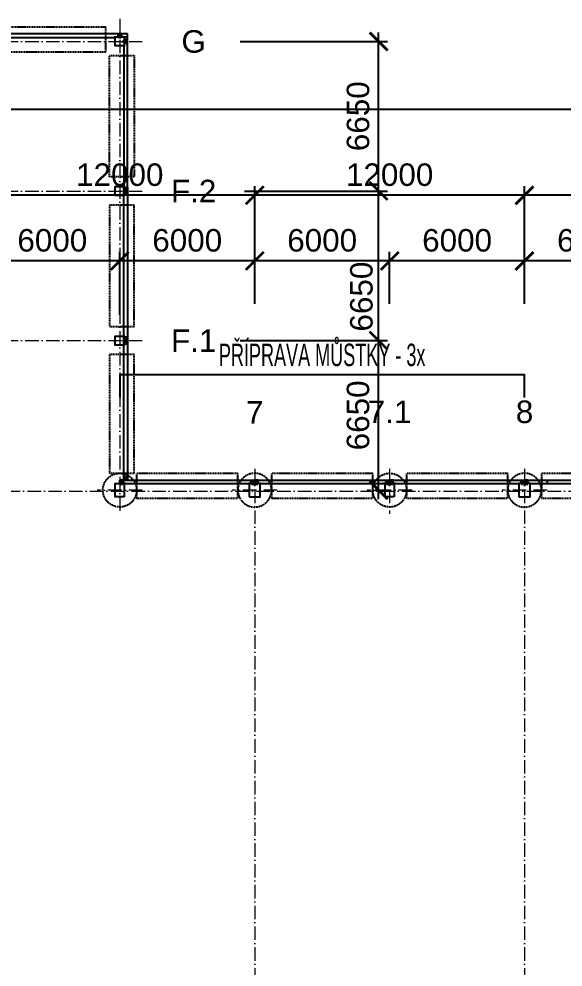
# Model space of a CAD drawing. Header units: millimetres. Extents: x 325046 to 1268204, y 1875583 to 2761998.
# Drawn here: x 767596 to 791790, y 2324097 to 2366249 of the extents above; entities that cross this region are included whole.
import ezdxf
from ezdxf.enums import TextEntityAlignment as Align

# ---------------------------------------------------------------- set-up
doc = ezdxf.new("R2010")
doc.units = ezdxf.units.MM
doc.header["$LTSCALE"] = 100
doc.header["$PDMODE"] = 65
for name, pattern in [('ACAD_ISO10W100', [18.5, 12, -3, 0.5, -3]), ('DASHDOT', [1, 0.5, -0.25, 0, -0.25]), ('DASHED', [0.75, 0.5, -0.25])]:
    doc.linetypes.add(name, pattern=pattern)
for name, color, linetype in [('005', 9, 'Continuous'), ('025', 1, 'Continuous'), ('035', 7, 'Continuous'), ('070', 6, 'Continuous'), ('KOTY', 2, 'Continuous'), ('Kóty osové', 5, 'Continuous')]:
    doc.layers.add(name, color=color, linetype=linetype)
doc.layers.add('Objekty - osy', color=5, linetype='ACAD_ISO10W100', lineweight=20)
doc.layers.add('Popis OS', color=7, linetype='Continuous', true_color=0xbd0a5d)
doc.layers.add('Příprava na dock', color=7, linetype='Continuous', true_color=0x616161)
doc.styles.add('ARIL-TENKÝ', font='arial.ttf')
doc.dimstyles.new('400', dxfattribs={"dimscale": 400, "dimtxt": 2.5, "dimasz": 2, "dimexe": 1, "dimexo": 12, "dimgap": 1, "dimtad": 1, "dimdec": 0, "dimzin": 0, "dimdsep": 46, "dimtxsty": 'ARIL-TENKÝ', "dimblk": 'ARCHTICK', "dimcen": 4, "dimdle": 1, "dimclrd": 256, "dimclre": 256, "dimclrt": 7, "dimadec": 0, "dimazin": 0, "dimtfac": 1, "dimtdec": 0, "dimtix": 1, "dimtofl": 0, "dimtmove": 0, "dimatfit": 0, "dimldrblk": 'OBLIQUE', "dimfxl": 1, "dimtolj": 1, "dimtzin": 0, "dimlwd": -1, "dimlwe": -1, "dimarcsym": 0})
pattern_1 = [(45, (5586535.7, -4538179.3), (22.09708691, -22.09708691), [])]
pattern_2 = [(315, (5140985.628, -6588046.055), (22.09708691, 22.09708691), [])]

# ---------------------------------------------------------------- blocks, each defined once
blk = doc.blocks.new('H1 PU')
at = {"layer": 'Příprava na dock', "linetype": 'DASHED', "ltscale": 1.5}
blk.add_circle((1537736, -4876565), 750, dxfattribs=at)
blk = doc.blocks.new('_ARCHTICK')
at = {"color": 0, "linetype": 'ByBlock', "const_width": 0.15}
blk.add_lwpolyline([(-0.5, -0.5), (0.5, 0.5)], dxfattribs=at)
blk = doc.blocks.new('*D1369')
at = {"layer": 'Defpoints', "color": 0, "transparency": 16777216}
for p in [(790079, 2355490), (790079, 2348788), (796079, 2348788)]:
    blk.add_point(p, dxfattribs=at)
at = {"layer": 'Kóty osové', "transparency": 16777216}
for p, q in [((796479, 2355490), (789679, 2355490)), ((790079, 2353588), (790079, 2355890)), ((796079, 2353588), (796079, 2355890))]:
    blk.add_line(p, q, dxfattribs=at)
at = {"layer": 'Kóty osové', "transparency": 16777216, "xscale": 800, "yscale": 800, "zscale": 800, "rotation": 180}
blk.add_blockref('_ARCHTICK', (790079, 2355490), dxfattribs=at)
at = {"layer": 'Kóty osové', "transparency": 16777216, "xscale": 800, "yscale": 800, "zscale": 800}
blk.add_blockref('_ARCHTICK', (796079, 2355490), dxfattribs=at)
at = {"layer": 'Kóty osové', "color": 7, "transparency": 16777216, "insert": (793079, 2356401), "char_height": 1000, "attachment_point": 5, "style": 'ARIL-TENKÝ'}
blk.add_mtext('\\A1;6000', dxfattribs=at)
blk = doc.blocks.new('_Oblique')
at = {"color": 0, "lineweight": -2}
blk.add_line((-0.5, -0.5), (0.5, 0.5), dxfattribs=at)
blk = doc.blocks.new('*D1370')
at = {"layer": 'Defpoints', "color": 0, "transparency": 16777216}
for p in [(784079, 2355490), (784079, 2348788), (790079, 2348788)]:
    blk.add_point(p, dxfattribs=at)
at = {"layer": 'Kóty osové', "transparency": 16777216}
for p, q in [((790479, 2355490), (783679, 2355490)), ((784079, 2353588), (784079, 2355890)), ((790079, 2353588), (790079, 2355890))]:
    blk.add_line(p, q, dxfattribs=at)
at = {"layer": 'Kóty osové', "transparency": 16777216, "xscale": 800, "yscale": 800, "zscale": 800, "rotation": 180}
blk.add_blockref('_ARCHTICK', (784079, 2355490), dxfattribs=at)
at = {"layer": 'Kóty osové', "transparency": 16777216, "xscale": 800, "yscale": 800, "zscale": 800}
blk.add_blockref('_ARCHTICK', (790079, 2355490), dxfattribs=at)
at = {"layer": 'Kóty osové', "color": 7, "transparency": 16777216, "insert": (787079, 2356401), "char_height": 1000, "attachment_point": 5, "style": 'ARIL-TENKÝ'}
blk.add_mtext('\\A1;6000', dxfattribs=at)
blk = doc.blocks.new('*D1371')
at = {"layer": 'Defpoints', "color": 0, "transparency": 16777216}
for p in [(778079, 2355490), (778079, 2348788), (784079, 2348788)]:
    blk.add_point(p, dxfattribs=at)
at = {"layer": 'Kóty osové', "transparency": 16777216}
for p, q in [((784479, 2355490), (777679, 2355490)), ((778079, 2353588), (778079, 2355890)), ((784079, 2353588), (784079, 2355890))]:
    blk.add_line(p, q, dxfattribs=at)
at = {"layer": 'Kóty osové', "transparency": 16777216, "xscale": 800, "yscale": 800, "zscale": 800, "rotation": 180}
blk.add_blockref('_ARCHTICK', (778079, 2355490), dxfattribs=at)
at = {"layer": 'Kóty osové', "transparency": 16777216, "xscale": 800, "yscale": 800, "zscale": 800}
blk.add_blockref('_ARCHTICK', (784079, 2355490), dxfattribs=at)
at = {"layer": 'Kóty osové', "color": 7, "transparency": 16777216, "insert": (781079, 2356401), "char_height": 1000, "attachment_point": 5, "style": 'ARIL-TENKÝ'}
blk.add_mtext('\\A1;6000', dxfattribs=at)
blk = doc.blocks.new('*D1372')
at = {"layer": 'Defpoints', "color": 0, "transparency": 16777216}
for p in [(772079, 2355490), (778079, 2348788), (772079, 2348288)]:
    blk.add_point(p, dxfattribs=at)
at = {"layer": 'Kóty osové', "transparency": 16777216}
for p, q in [((778479, 2355490), (771679, 2355490)), ((772079, 2353088), (772079, 2355890)), ((778079, 2353588), (778079, 2355890))]:
    blk.add_line(p, q, dxfattribs=at)
at = {"layer": 'Kóty osové', "transparency": 16777216, "xscale": 800, "yscale": 800, "zscale": 800, "rotation": 180}
blk.add_blockref('_ARCHTICK', (772079, 2355490), dxfattribs=at)
at = {"layer": 'Kóty osové', "transparency": 16777216, "xscale": 800, "yscale": 800, "zscale": 800}
blk.add_blockref('_ARCHTICK', (778079, 2355490), dxfattribs=at)
at = {"layer": 'Kóty osové', "color": 7, "transparency": 16777216, "insert": (775079, 2356401), "char_height": 1000, "attachment_point": 5, "style": 'ARIL-TENKÝ'}
blk.add_mtext('\\A1;6000', dxfattribs=at)
blk = doc.blocks.new('*D1373')
at = {"layer": 'Defpoints', "color": 0, "transparency": 16777216}
for p in [(766079, 2355490), (766079, 2348788), (772079, 2348288)]:
    blk.add_point(p, dxfattribs=at)
at = {"layer": 'Kóty osové', "transparency": 16777216}
for p, q in [((772479, 2355490), (765679, 2355490)), ((766079, 2353588), (766079, 2355890)), ((772079, 2353088), (772079, 2355890))]:
    blk.add_line(p, q, dxfattribs=at)
at = {"layer": 'Kóty osové', "transparency": 16777216, "xscale": 800, "yscale": 800, "zscale": 800, "rotation": 180}
blk.add_blockref('_ARCHTICK', (766079, 2355490), dxfattribs=at)
at = {"layer": 'Kóty osové', "transparency": 16777216, "xscale": 800, "yscale": 800, "zscale": 800}
blk.add_blockref('_ARCHTICK', (772079, 2355490), dxfattribs=at)
at = {"layer": 'Kóty osové', "color": 7, "transparency": 16777216, "insert": (769079, 2356401), "char_height": 1000, "attachment_point": 5, "style": 'ARIL-TENKÝ'}
blk.add_mtext('\\A1;6000', dxfattribs=at)
blk = doc.blocks.new('*D1431')
at = {"layer": 'Defpoints', "color": 0, "transparency": 16777216}
for p in [(766079, 2358409), (778079, 2353588), (766079, 2348908)]:
    blk.add_point(p, dxfattribs=at)
at = {"layer": 'Kóty osové', "transparency": 16777216}
for p, q in [((766079, 2353708), (766079, 2358809)), ((778079, 2358388), (778079, 2358809)), ((778479, 2358409), (765679, 2358409))]:
    blk.add_line(p, q, dxfattribs=at)
at = {"layer": 'Kóty osové', "transparency": 16777216, "xscale": 800, "yscale": 800, "zscale": 800, "rotation": 180}
blk.add_blockref('_ARCHTICK', (766079, 2358409), dxfattribs=at)
at = {"layer": 'Kóty osové', "transparency": 16777216, "xscale": 800, "yscale": 800, "zscale": 800}
blk.add_blockref('_ARCHTICK', (778079, 2358409), dxfattribs=at)
at = {"layer": 'Kóty osové', "color": 7, "transparency": 16777216, "insert": (772079, 2359319), "char_height": 1000, "attachment_point": 5, "style": 'ARIL-TENKÝ'}
blk.add_mtext('\\A1;12000', dxfattribs=at)
blk = doc.blocks.new('*D1432')
at = {"layer": 'Defpoints', "color": 0, "transparency": 16777216}
for p in [(778079, 2358409), (790079, 2353588), (778079, 2348908)]:
    blk.add_point(p, dxfattribs=at)
at = {"layer": 'Kóty osové', "transparency": 16777216}
for p, q in [((778079, 2353708), (778079, 2358809)), ((790079, 2358388), (790079, 2358809)), ((790479, 2358409), (777679, 2358409))]:
    blk.add_line(p, q, dxfattribs=at)
at = {"layer": 'Kóty osové', "transparency": 16777216, "xscale": 800, "yscale": 800, "zscale": 800, "rotation": 180}
blk.add_blockref('_ARCHTICK', (778079, 2358409), dxfattribs=at)
at = {"layer": 'Kóty osové', "transparency": 16777216, "xscale": 800, "yscale": 800, "zscale": 800}
blk.add_blockref('_ARCHTICK', (790079, 2358409), dxfattribs=at)
at = {"layer": 'Kóty osové', "color": 7, "transparency": 16777216, "insert": (784079, 2359319), "char_height": 1000, "attachment_point": 5, "style": 'ARIL-TENKÝ'}
blk.add_mtext('\\A1;12000', dxfattribs=at)
blk = doc.blocks.new('*D1433')
at = {"layer": 'Defpoints', "color": 0, "transparency": 16777216}
for p in [(790079, 2358409), (802079, 2353588), (790079, 2348908)]:
    blk.add_point(p, dxfattribs=at)
at = {"layer": 'Kóty osové', "transparency": 16777216}
for p, q in [((790079, 2353708), (790079, 2358809)), ((802079, 2358388), (802079, 2358809)), ((802479, 2358409), (789679, 2358409))]:
    blk.add_line(p, q, dxfattribs=at)
at = {"layer": 'Kóty osové', "transparency": 16777216, "xscale": 800, "yscale": 800, "zscale": 800, "rotation": 180}
blk.add_blockref('_ARCHTICK', (790079, 2358409), dxfattribs=at)
at = {"layer": 'Kóty osové', "transparency": 16777216, "xscale": 800, "yscale": 800, "zscale": 800}
blk.add_blockref('_ARCHTICK', (802079, 2358409), dxfattribs=at)
at = {"layer": 'Kóty osové', "color": 7, "transparency": 16777216, "insert": (796079, 2359319), "char_height": 1000, "attachment_point": 5, "style": 'ARIL-TENKÝ'}
blk.add_mtext('\\A1;12000', dxfattribs=at)
blk = doc.blocks.new('*D1471')
at = {"layer": 'Defpoints', "color": 0, "ltscale": 100, "transparency": 16777216}
for p in [(772629, 2351949), (783589, 2351949), (778629, 2345299)]:
    blk.add_point(p, dxfattribs=at)
at = {"layer": 'Kóty osové', "ltscale": 100, "transparency": 16777216}
for p, q in [((783589, 2344899), (783589, 2352349)), ((777429, 2351949), (783989, 2351949)), ((783429, 2345299), (783989, 2345299))]:
    blk.add_line(p, q, dxfattribs=at)
at = {"layer": 'Kóty osové', "ltscale": 100, "transparency": 16777216, "xscale": 800, "yscale": 800, "zscale": 800}
for p, rotation in [((783589, 2351949), 90), ((783589, 2345299), 270)]:
    blk.add_blockref('_ARCHTICK', p, dxfattribs=dict(at, rotation=rotation))
at = {"layer": 'Kóty osové', "color": 7, "ltscale": 100, "transparency": 16777216, "insert": (782678, 2348624), "char_height": 1000, "attachment_point": 5, "rotation": 90, "style": 'ARIL-TENKÝ'}
blk.add_mtext('\\A1;6650', dxfattribs=at)
blk = doc.blocks.new('*D1472')
at = {"layer": 'Defpoints', "color": 0, "ltscale": 100, "transparency": 16777216}
for p in [(772829, 2358599), (783589, 2358599), (772629, 2351949)]:
    blk.add_point(p, dxfattribs=at)
at = {"layer": 'Kóty osové', "ltscale": 100, "transparency": 16777216}
for p, q in [((783589, 2351549), (783589, 2358999)), ((777629, 2358599), (783989, 2358599)), ((777429, 2351949), (783989, 2351949))]:
    blk.add_line(p, q, dxfattribs=at)
at = {"layer": 'Kóty osové', "ltscale": 100, "transparency": 16777216, "xscale": 800, "yscale": 800, "zscale": 800}
for p, rotation in [((783589, 2358599), 90), ((783589, 2351949), 270)]:
    blk.add_blockref('_ARCHTICK', p, dxfattribs=dict(at, rotation=rotation))
at = {"layer": 'Kóty osové', "color": 7, "ltscale": 100, "transparency": 16777216, "insert": (782828, 2353905), "char_height": 1000, "attachment_point": 5, "rotation": 90, "style": 'ARIL-TENKÝ'}
blk.add_mtext('\\A1;6650', dxfattribs=at)
blk = doc.blocks.new('*D1473')
at = {"layer": 'Defpoints', "color": 0, "ltscale": 100, "transparency": 16777216}
for p in [(772629, 2365249), (783589, 2365249), (772829, 2358599)]:
    blk.add_point(p, dxfattribs=at)
at = {"layer": 'Kóty osové', "ltscale": 100, "transparency": 16777216}
for p, q in [((783589, 2358199), (783589, 2365649)), ((777429, 2365249), (783989, 2365249)), ((777629, 2358599), (783989, 2358599))]:
    blk.add_line(p, q, dxfattribs=at)
at = {"layer": 'Kóty osové', "ltscale": 100, "transparency": 16777216, "xscale": 800, "yscale": 800, "zscale": 800}
for p, rotation in [((783589, 2365249), 90), ((783589, 2358599), 270)]:
    blk.add_blockref('_ARCHTICK', p, dxfattribs=dict(at, rotation=rotation))
at = {"layer": 'Kóty osové', "color": 7, "ltscale": 100, "transparency": 16777216, "insert": (782678, 2361924), "char_height": 1000, "attachment_point": 5, "rotation": 90, "style": 'ARIL-TENKÝ'}
blk.add_mtext('\\A1;6650', dxfattribs=at)
blk = doc.blocks.new('ZN15_PU')
at = {"layer": '005'}
h = blk.add_hatch(dxfattribs=at)
h.set_pattern_fill('ANSI31', color=256, scale=250, angle=90)
h.set_pattern_definition(pattern_1)
edge = h.paths.add_edge_path()
edge.add_line((1326099, -5523250), (1326099, -5523131))
edge.add_line((1326099, -5523131), (1326219, -5523131))
edge.add_line((1326219, -5523133), (1326219, -5523251))
edge.add_line((1326219, -5523251), (1326099, -5523251))
h = blk.add_hatch(dxfattribs=at)
h.set_pattern_fill('ANSI31', color=256, scale=250, angle=90)
h.set_pattern_definition(pattern_1)
edge = h.paths.add_edge_path()
edge.add_line((1332059, -5523241), (1332059, -5523131))
edge.add_line((1332059, -5523131), (1331939, -5523131))
edge.add_line((1331939, -5523141), (1331939, -5523251))
edge.add_line((1331939, -5523251), (1332059, -5523251))
at = {"layer": '005', "linetype": 'DASHDOT'}
for points in [[(1326049, -5523191), (1326269, -5523191)], [(1326159, -5523301), (1326159, -5523081)], [(1332109, -5523191), (1331889, -5523191)], [(1331999, -5523301), (1331999, -5523081)]]:
    blk.add_lwpolyline(points, dxfattribs=at)
at = {"layer": '025', "linetype": 'DASHED'}
blk.add_lwpolyline([(1331329, -5523561), (1326829, -5523561), (1326829, -5522461), (1331329, -5522461)], close=True, dxfattribs=at)
at = {"layer": '025'}
for points in [[(1326099, -5523251), (1326099, -5523131), (1326219, -5523131), (1326219, -5523251), (1326099, -5523251)], [(1332059, -5523251), (1332059, -5523131), (1331939, -5523131), (1331939, -5523251), (1332059, -5523251)]]:
    blk.add_lwpolyline(points, dxfattribs=at)
at = {"layer": '035', "ltscale": 0.5}
blk.add_lwpolyline([(1326089, -5523261), (1332069, -5523261), (1332069, -5523121), (1331809, -5523121), (1331809, -5523101), (1326349, -5523101), (1326349, -5523121), (1326089, -5523121)], close=True, dxfattribs=at)
at = {"layer": '035'}
for points in [[(1326089, -5523261), (1326089, -5523121), (1326229, -5523121), (1326229, -5523261)], [(1332069, -5523261), (1332069, -5523121), (1331929, -5523121), (1331929, -5523261)]]:
    blk.add_lwpolyline(points, close=True, dxfattribs=at)
for points in [[(1326219, -5523131), (1326219, -5523121)], [(1326219, -5523131), (1326219, -5523121)], [(1331939, -5523131), (1331939, -5523121)], [(1331939, -5523131), (1331939, -5523121)], [(1326219, -5523251), (1326219, -5523261)], [(1326219, -5523251), (1326219, -5523261)], [(1331939, -5523251), (1331939, -5523261)], [(1331939, -5523251), (1331939, -5523261)]]:
    blk.add_lwpolyline(points, dxfattribs=at)
blk = doc.blocks.new('ZN6 PU')
at = {"layer": '005'}
h = blk.add_hatch(dxfattribs=at)
h.set_pattern_fill('ANSI31', color=256, scale=250, angle=90)
h.set_pattern_definition([(45, (5213016.78, -5289166.268), (22.09708691, -22.09708691), [])])
edge = h.paths.add_edge_path()
edge.add_line((610469, -5573134), (610469, -5573244))
edge.add_line((610469, -5573244), (610589, -5573244))
edge.add_line((610589, -5573244), (610589, -5573124))
edge.add_line((610589, -5573124), (610469, -5573124))
h = blk.add_hatch(dxfattribs=at)
h.set_pattern_fill('ANSI31', color=256, scale=250, angle=90)
h.set_pattern_definition([(45, (5218936.78, -5289166.268), (22.09708691, -22.09708691), [])])
edge = h.paths.add_edge_path()
edge.add_line((616389, -5573134), (616389, -5573244))
edge.add_line((616389, -5573244), (616509, -5573244))
edge.add_line((616509, -5573244), (616509, -5573124))
edge.add_line((616509, -5573124), (616389, -5573124))
at = {"layer": '005', "linetype": 'DASHDOT'}
for points in [[(610419, -5573184), (610639, -5573184)], [(610529, -5573074), (610529, -5573294)], [(616339, -5573184), (616559, -5573184)], [(616449, -5573074), (616449, -5573294)]]:
    blk.add_lwpolyline(points, dxfattribs=at)
at = {"layer": '025', "linetype": 'DASHED'}
blk.add_lwpolyline([(611154, -5572814), (615904, -5572814), (615904, -5573914), (611154, -5573914)], close=True, dxfattribs=at)
at = {"layer": '025'}
for points in [[(610469, -5573124), (610469, -5573244), (610589, -5573244), (610589, -5573124), (610469, -5573124)], [(616389, -5573124), (616389, -5573244), (616509, -5573244), (616509, -5573124), (616389, -5573124)]]:
    blk.add_lwpolyline(points, dxfattribs=at)
at = {"layer": '035', "ltscale": 0.5}
blk.add_lwpolyline([(610189, -5573114), (616519, -5573114), (616519, -5573254), (616309, -5573254), (616309, -5573274), (610749, -5573274), (610749, -5573254), (610189, -5573254)], close=True, dxfattribs=at)
at = {"layer": '035'}
for points in [[(610459, -5573114), (610459, -5573254), (610599, -5573254), (610599, -5573114)], [(616379, -5573114), (616379, -5573254), (616519, -5573254), (616519, -5573114)]]:
    blk.add_lwpolyline(points, close=True, dxfattribs=at)
for points in [[(610469, -5573124), (610469, -5573114)], [(610469, -5573124), (610469, -5573114)], [(610469, -5573244), (610469, -5573254)], [(610469, -5573244), (610469, -5573254)], [(610589, -5573124), (610589, -5573114)], [(610589, -5573124), (610589, -5573114)], [(610589, -5573244), (610589, -5573254)], [(610589, -5573244), (610589, -5573254)], [(616389, -5573124), (616389, -5573114)], [(616389, -5573124), (616389, -5573114)], [(616389, -5573244), (616389, -5573254)], [(616389, -5573244), (616389, -5573254)]]:
    blk.add_lwpolyline(points, dxfattribs=at)
blk = doc.blocks.new('ZN17_PU')
at = {"layer": '005'}
h = blk.add_hatch(dxfattribs=at)
h.set_pattern_fill('ANSI31', color=256, scale=250, angle=180)
h.set_pattern_definition([(225, (-356213.283, -9845560.865), (22.09708691, -22.09708691), [])])
edge = h.paths.add_edge_path()
edge.add_line((628858, -5585124), (628739, -5585124))
edge.add_line((628739, -5585124), (628739, -5585244))
edge.add_line((628740, -5585244), (628859, -5585244))
edge.add_line((628859, -5585244), (628859, -5585124))
h = blk.add_hatch(dxfattribs=at)
h.set_pattern_fill('ANSI31', color=256, scale=250, angle=180)
h.set_pattern_definition([(225, (-356213.283, -9846210.865), (22.09708691, -22.09708691), [])])
edge = h.paths.add_edge_path()
edge.add_line((628849, -5591734), (628739, -5591734))
edge.add_line((628739, -5591734), (628739, -5591614))
edge.add_line((628749, -5591614), (628859, -5591614))
edge.add_line((628859, -5591614), (628859, -5591734))
at = {"layer": '005', "linetype": 'DASHDOT'}
for points in [[(628799, -5585074), (628799, -5585294)], [(628909, -5585184), (628689, -5585184)], [(628909, -5591674), (628689, -5591674)], [(628799, -5591784), (628799, -5591564)]]:
    blk.add_lwpolyline(points, dxfattribs=at)
at = {"layer": '025'}
for points in [[(628859, -5585124), (628739, -5585124), (628739, -5585244), (628859, -5585244), (628859, -5585124)], [(628859, -5591734), (628739, -5591734), (628739, -5591614), (628859, -5591614), (628859, -5591734)]]:
    blk.add_lwpolyline(points, dxfattribs=at)
at = {"layer": '025', "linetype": 'DASHED'}
blk.add_lwpolyline([(629169, -5591129), (629169, -5585729), (628069, -5585729), (628069, -5591129)], close=True, dxfattribs=at)
at = {"layer": '035', "ltscale": 0.5}
blk.add_lwpolyline([(628869, -5585114), (628869, -5591744), (628729, -5591744), (628729, -5591534), (628709, -5591534), (628709, -5585324), (628729, -5585324), (628729, -5585114)], close=True, dxfattribs=at)
at = {"layer": '035'}
for points in [[(628869, -5585114), (628729, -5585114), (628729, -5585254), (628869, -5585254)], [(628869, -5591744), (628729, -5591744), (628729, -5591604), (628869, -5591604)]]:
    blk.add_lwpolyline(points, close=True, dxfattribs=at)
for points in [[(628739, -5585244), (628729, -5585244)], [(628739, -5585244), (628729, -5585244)], [(628859, -5585244), (628869, -5585244)], [(628859, -5585244), (628869, -5585244)], [(628739, -5591614), (628729, -5591614)], [(628739, -5591614), (628729, -5591614)], [(628859, -5591614), (628869, -5591614)], [(628859, -5591614), (628869, -5591614)]]:
    blk.add_lwpolyline(points, dxfattribs=at)
blk = doc.blocks.new('ZN18_PU')
at = {"layer": '005'}
h = blk.add_hatch(dxfattribs=at)
h.set_pattern_fill('ANSI31', color=256, scale=250, angle=180)
h.set_pattern_definition([(135, (-351213.283, -1323917.144), (22.09708691, 22.09708691), [])])
edge = h.paths.add_edge_path()
edge.add_line((633849, -5578394), (633739, -5578394))
edge.add_line((633739, -5578394), (633739, -5578514))
edge.add_line((633749, -5578514), (633859, -5578514))
edge.add_line((633859, -5578514), (633859, -5578394))
h = blk.add_hatch(dxfattribs=at)
h.set_pattern_fill('ANSI31', color=256, scale=250, angle=180)
h.set_pattern_definition([(135, (-351213.283, -1324647.144), (22.09708691, 22.09708691), [])])
edge = h.paths.add_edge_path()
edge.add_line((633858, -5585084), (633739, -5585084))
edge.add_line((633739, -5585084), (633739, -5584964))
edge.add_line((633740, -5584964), (633859, -5584964))
edge.add_line((633859, -5584964), (633859, -5585084))
at = {"layer": '005', "linetype": 'DASHDOT'}
for points in [[(633799, -5578344), (633799, -5578564)], [(633909, -5578454), (633689, -5578454)], [(633909, -5585024), (633689, -5585024)], [(633799, -5585134), (633799, -5584914)]]:
    blk.add_lwpolyline(points, dxfattribs=at)
at = {"layer": '025'}
for points in [[(633859, -5578394), (633739, -5578394), (633739, -5578514), (633859, -5578514), (633859, -5578394)], [(633859, -5585084), (633739, -5585084), (633739, -5584964), (633859, -5584964), (633859, -5585084)]]:
    blk.add_lwpolyline(points, dxfattribs=at)
at = {"layer": '025', "linetype": 'DASHED'}
blk.add_lwpolyline([(634169, -5579079), (634169, -5584479), (633069, -5584479), (633069, -5579079)], close=True, dxfattribs=at)
at = {"layer": '035', "ltscale": 0.5}
blk.add_lwpolyline([(633869, -5585094), (633869, -5578274), (633729, -5578274), (633729, -5578674), (633709, -5578674), (633709, -5584884), (633729, -5584884), (633729, -5585094)], close=True, dxfattribs=at)
at = {"layer": '035'}
for points in [[(633869, -5578384), (633729, -5578384), (633729, -5578524), (633869, -5578524)], [(633869, -5585094), (633729, -5585094), (633729, -5584954), (633869, -5584954)]]:
    blk.add_lwpolyline(points, close=True, dxfattribs=at)
for points in [[(633739, -5578394), (633729, -5578394)], [(633739, -5578394), (633729, -5578394)], [(633859, -5578394), (633869, -5578394)], [(633859, -5578394), (633869, -5578394)], [(633739, -5578514), (633729, -5578514)], [(633739, -5578514), (633729, -5578514)], [(633859, -5578514), (633869, -5578514)], [(633859, -5578514), (633869, -5578514)], [(633739, -5584964), (633729, -5584964)], [(633739, -5584964), (633729, -5584964)], [(633859, -5584964), (633869, -5584964)], [(633859, -5584964), (633869, -5584964)]]:
    blk.add_lwpolyline(points, dxfattribs=at)
blk = doc.blocks.new('ZN19_PU')
at = {"layer": '005'}
h = blk.add_hatch(dxfattribs=at)
h.set_pattern_fill('ANSI31', color=256, scale=250, angle=180)
h.set_pattern_definition([(225, (-358213.283, -9852210.865), (22.09708691, -22.09708691), [])])
edge = h.paths.add_edge_path()
edge.add_line((626858, -5591774), (626739, -5591774))
edge.add_line((626739, -5591774), (626739, -5591894))
edge.add_line((626740, -5591894), (626859, -5591894))
edge.add_line((626859, -5591894), (626859, -5591774))
h = blk.add_hatch(dxfattribs=at)
h.set_pattern_fill('ANSI31', color=256, scale=250, angle=180)
h.set_pattern_definition([(225, (-358213.283, -9852410.865), (22.09708691, -22.09708691), [])])
edge = h.paths.add_edge_path()
edge.add_line((626849, -5597934), (626739, -5597934))
edge.add_line((626739, -5597934), (626739, -5597814))
edge.add_line((626749, -5597814), (626859, -5597814))
edge.add_line((626859, -5597814), (626859, -5597934))
at = {"layer": '005', "linetype": 'DASHDOT'}
for points in [[(626909, -5591834), (626689, -5591834)], [(626799, -5591724), (626799, -5591944)], [(626799, -5597984), (626799, -5597764)], [(626909, -5597874), (626689, -5597874)]]:
    blk.add_lwpolyline(points, dxfattribs=at)
at = {"layer": '025'}
for points in [[(626859, -5591774), (626739, -5591774), (626739, -5591894), (626859, -5591894), (626859, -5591774)], [(626859, -5597934), (626739, -5597934), (626739, -5597814), (626859, -5597814), (626859, -5597934)]]:
    blk.add_lwpolyline(points, dxfattribs=at)
at = {"layer": '025', "linetype": 'DASHED'}
blk.add_lwpolyline([(627169, -5597654), (627169, -5592379), (626069, -5592379), (626069, -5597654)], close=True, dxfattribs=at)
at = {"layer": '035', "ltscale": 0.5}
blk.add_lwpolyline([(626869, -5591764), (626869, -5597944), (626709, -5597944), (626709, -5591974), (626729, -5591974), (626729, -5591764)], close=True, dxfattribs=at)
at = {"layer": '035'}
for points in [[(626869, -5591764), (626729, -5591764), (626729, -5591904), (626869, -5591904)], [(626869, -5597944), (626729, -5597944), (626729, -5597804), (626869, -5597804)]]:
    blk.add_lwpolyline(points, close=True, dxfattribs=at)
for points in [[(626739, -5591894), (626729, -5591894)], [(626739, -5591894), (626729, -5591894)], [(626859, -5591894), (626869, -5591894)], [(626859, -5591894), (626869, -5591894)], [(626739, -5597814), (626729, -5597814)], [(626739, -5597814), (626729, -5597814)], [(626859, -5597814), (626869, -5597814)], [(626859, -5597814), (626869, -5597814)]]:
    blk.add_lwpolyline(points, dxfattribs=at)
blk = doc.blocks.new('ZN15.1_PU')
at = {"layer": '005'}
h = blk.add_hatch(dxfattribs=at)
h.set_pattern_fill('ANSI31', color=256, scale=250, angle=270)
h.set_pattern_definition(pattern_2)
edge = h.paths.add_edge_path()
edge.add_line((880549, -5602975), (880549, -5603094))
edge.add_line((880549, -5603094), (880669, -5603094))
edge.add_line((880669, -5603093), (880669, -5602974))
edge.add_line((880669, -5602974), (880549, -5602974))
h = blk.add_hatch(dxfattribs=at)
h.set_pattern_fill('ANSI31', color=256, scale=250, angle=270)
h.set_pattern_definition(pattern_2)
edge = h.paths.add_edge_path()
edge.add_line((886509, -5602984), (886509, -5603094))
edge.add_line((886509, -5603094), (886389, -5603094))
edge.add_line((886389, -5603084), (886389, -5602974))
edge.add_line((886389, -5602974), (886509, -5602974))
at = {"layer": '005', "linetype": 'DASHDOT'}
for points in [[(880499, -5603034), (880719, -5603034)], [(880609, -5602924), (880609, -5603144)], [(886559, -5603034), (886339, -5603034)], [(886449, -5602924), (886449, -5603144)]]:
    blk.add_lwpolyline(points, dxfattribs=at)
at = {"layer": '025', "linetype": 'DASHED'}
blk.add_lwpolyline([(885779, -5602664), (881279, -5602664), (881279, -5603764), (885779, -5603764)], close=True, dxfattribs=at)
at = {"layer": '025'}
for points in [[(880549, -5602974), (880549, -5603094), (880669, -5603094), (880669, -5602974), (880549, -5602974)], [(886509, -5602974), (886509, -5603094), (886389, -5603094), (886389, -5602974), (886509, -5602974)]]:
    blk.add_lwpolyline(points, dxfattribs=at)
at = {"layer": '035', "ltscale": 0.5}
blk.add_lwpolyline([(880539, -5602964), (886519, -5602964), (886519, -5603104), (886259, -5603104), (886259, -5603124), (880799, -5603124), (880799, -5603104), (880539, -5603104)], close=True, dxfattribs=at)
at = {"layer": '035'}
for points in [[(880539, -5602964), (880539, -5603104), (880679, -5603104), (880679, -5602964)], [(886519, -5602964), (886519, -5603104), (886379, -5603104), (886379, -5602964)]]:
    blk.add_lwpolyline(points, close=True, dxfattribs=at)
for points in [[(880669, -5602974), (880669, -5602964)], [(880669, -5602974), (880669, -5602964)], [(880669, -5603094), (880669, -5603104)], [(880669, -5603094), (880669, -5603104)], [(881529, -5602964), (881529, -5603124)], [(885529, -5602964), (885529, -5603124)], [(886389, -5602974), (886389, -5602964)], [(886389, -5602974), (886389, -5602964)], [(886389, -5603094), (886389, -5603104)], [(886389, -5603094), (886389, -5603104)]]:
    blk.add_lwpolyline(points, dxfattribs=at)
blk = doc.blocks.new('*D1562')
at = {"layer": 'Defpoints', "color": 0, "transparency": 16777216}
for p in [(705684, 2362222), (705684, 2345719), (1078474, 2345719)]:
    blk.add_point(p, dxfattribs=at)
at = {"layer": 'Kóty osové', "transparency": 16777216}
for p, q in [((1078874, 2362222), (705284, 2362222)), ((705684, 2350519), (705684, 2362622)), ((1078474, 2350519), (1078474, 2362622))]:
    blk.add_line(p, q, dxfattribs=at)
at = {"layer": 'Kóty osové', "transparency": 16777216, "xscale": 800, "yscale": 800, "zscale": 800, "rotation": 180}
blk.add_blockref('_ARCHTICK', (705684, 2362222), dxfattribs=at)
at = {"layer": 'Kóty osové', "transparency": 16777216, "xscale": 800, "yscale": 800, "zscale": 800}
blk.add_blockref('_ARCHTICK', (1078474, 2362222), dxfattribs=at)
at = {"layer": 'Kóty osové', "color": 7, "transparency": 16777216, "insert": (892079, 2363133), "char_height": 1000, "attachment_point": 5, "style": 'ARIL-TENKÝ'}
blk.add_mtext('\\A1;372790', dxfattribs=at)

msp = doc.modelspace()

# ---------------------------------------------------------------- linework, layer by layer
at = {"layer": '025', "linetype": 'DASHED', "ltscale": 0.8}
for points in [[(772018.7, 2365421.1), (772018.7, 2365429.1), (772138.7, 2365429.1), (772138.7, 2365421.1)], [(772018.7, 2365421.1), (772018.7, 2365429.1), (772138.7, 2365429.1), (772138.7, 2365421.1)], [(772250.7, 2365189.1), (772258.7, 2365189.1), (772258.7, 2365309.1), (772250.7, 2365309.1)], [(772250.7, 2365309.1), (772258.7, 2365309.1), (772258.7, 2365189.1), (772250.7, 2365189.1)], [(772250.7, 2365189.1), (772258.7, 2365189.1), (772258.7, 2365309.1), (772250.7, 2365309.1)], [(772250.7, 2365309.1), (772258.7, 2365309.1), (772258.7, 2365189.1), (772250.7, 2365189.1)], [(772250.7, 2358459.1), (772258.7, 2358459.1), (772258.7, 2358739.1), (772250.7, 2358739.1)], [(772250.7, 2358459.1), (772258.7, 2358459.1), (772258.7, 2358739.1), (772250.7, 2358739.1)], [(772250.7, 2351809.1), (772258.7, 2351809.1), (772258.7, 2352089.1), (772250.7, 2352089.1)], [(772250.7, 2351809.1), (772258.7, 2351809.1), (772258.7, 2352089.1), (772250.7, 2352089.1)], [(772218.7, 2345571.1), (772218.7, 2345579.1), (772098.7, 2345579.1), (772098.7, 2345571.1)], [(772218.7, 2345571.1), (772218.7, 2345579.1), (772098.7, 2345579.1), (772098.7, 2345571.1)], [(778218.7, 2345571.1), (778218.7, 2345579.1), (777938.7, 2345579.1), (777938.7, 2345571.1)], [(778218.7, 2345571.1), (778218.7, 2345579.1), (777938.7, 2345579.1), (777938.7, 2345571.1)], [(784218.7, 2345571.1), (784218.7, 2345579.1), (783938.7, 2345579.1), (783938.7, 2345571.1)], [(784218.7, 2345571.1), (784218.7, 2345579.1), (783938.7, 2345579.1), (783938.7, 2345571.1)], [(790218.7, 2345571.1), (790218.7, 2345579.1), (789938.7, 2345579.1), (789938.7, 2345571.1)], [(790218.7, 2345571.1), (790218.7, 2345579.1), (789938.7, 2345579.1), (789938.7, 2345571.1)]]:
    msp.add_lwpolyline(points, close=True, dxfattribs=at)
at = {"layer": '035', "linetype": 'DASHED', "ltscale": 0.8}
for points in [[(772148.7, 2365449.1), (772138.7, 2365429.1), (772018.7, 2365429.1), (772008.7, 2365449.1)], [(772148.7, 2365449.1), (772138.7, 2365429.1), (772018.7, 2365429.1), (772008.7, 2365449.1)], [(772278.7, 2365319.1), (772258.7, 2365309.1), (772258.7, 2365189.1), (772278.7, 2365179.1)], [(772278.7, 2365179.1), (772258.7, 2365189.1), (772258.7, 2365309.1), (772278.7, 2365319.1)], [(772278.7, 2365319.1), (772258.7, 2365309.1), (772258.7, 2365189.1), (772278.7, 2365179.1)], [(772278.7, 2365179.1), (772258.7, 2365189.1), (772258.7, 2365309.1), (772278.7, 2365319.1)], [(772278.7, 2358749.1), (772258.7, 2358739.1), (772258.7, 2358459.1), (772278.7, 2358449.1)], [(772278.7, 2358749.1), (772258.7, 2358739.1), (772258.7, 2358459.1), (772278.7, 2358449.1)], [(772278.7, 2352099.1), (772258.7, 2352089.1), (772258.7, 2351809.1), (772278.7, 2351799.1)], [(772278.7, 2352099.1), (772258.7, 2352089.1), (772258.7, 2351809.1), (772278.7, 2351799.1)], [(772088.7, 2345599.1), (772098.7, 2345579.1), (772218.7, 2345579.1), (772228.7, 2345599.1)], [(772088.7, 2345599.1), (772098.7, 2345579.1), (772218.7, 2345579.1), (772228.7, 2345599.1)], [(777928.7, 2345599.1), (777938.7, 2345579.1), (778218.7, 2345579.1), (778228.7, 2345599.1)], [(777928.7, 2345599.1), (777938.7, 2345579.1), (778218.7, 2345579.1), (778228.7, 2345599.1)], [(783928.7, 2345599.1), (783938.7, 2345579.1), (784218.7, 2345579.1), (784228.7, 2345599.1)], [(783928.7, 2345599.1), (783938.7, 2345579.1), (784218.7, 2345579.1), (784228.7, 2345599.1)], [(789928.7, 2345599.1), (789938.7, 2345579.1), (790218.7, 2345579.1), (790228.7, 2345599.1)], [(789928.7, 2345599.1), (789938.7, 2345579.1), (790218.7, 2345579.1), (790228.7, 2345599.1)]]:
    msp.add_lwpolyline(points, dxfattribs=at)
at = {"layer": '070', "ltscale": 0.5}
for points in [[(772278.7, 2365049.1), (771878.7, 2365049.1), (771878.7, 2365449.1), (772278.7, 2365449.1)], [(772278.7, 2358399.1), (771878.7, 2358399.1), (771878.7, 2358799.1), (772278.7, 2358799.1)], [(772278.7, 2351749.1), (771878.7, 2351749.1), (771878.7, 2352149.1), (772278.7, 2352149.1)], [(772278.7, 2344999.1), (771878.7, 2344999.1), (771878.7, 2345599.1), (772278.7, 2345599.1)], [(777828.7, 2344999.1), (778328.7, 2344999.1), (778328.7, 2345599.1), (777828.7, 2345599.1)], [(784278.7, 2344999.1), (783878.7, 2344999.1), (783878.7, 2345599.1), (784278.7, 2345599.1)], [(789828.7, 2344999.1), (790328.7, 2344999.1), (790328.7, 2345599.1), (789828.7, 2345599.1)]]:
    msp.add_lwpolyline(points, close=True, dxfattribs=at)
at = {"layer": 'Defpoints', "color": 4}
msp.add_lwpolyline([(790078.7, 2349421.4), (790078.7, 2350421.4), (772078.7, 2350421.4), (772078.7, 2349421.4)], dxfattribs=at)
at = {"layer": 'Objekty - osy', "ltscale": 0.5}
for points in [[(772078.7, 2366249.1), (772078.7, 2344249.1)], [(753078.7, 2365249.1), (773078.7, 2365249.1)], [(753078.7, 2358599.1), (773078.7, 2358599.1)], [(753078.7, 2351949.1), (773078.7, 2351949.1)], [(778078.7, 2346249.1), (778078.7, 2224249.1)], [(784078.7, 2346249.1), (784078.7, 2344249.1)], [(790078.7, 2346249.1), (790078.7, 2224249.1)], [(705078.7, 2345249.1), (1079078.7, 2345249.1)], [(773078.7, 2345299.1), (771078.7, 2345299.1)], [(779078.7, 2345299.1), (777078.7, 2345299.1)], [(785078.7, 2345299.1), (783078.7, 2345299.1)], [(791078.7, 2345299.1), (789078.7, 2345299.1)]]:
    msp.add_lwpolyline(points, dxfattribs=at)

# ---------------------------------------------------------------- block references
at = {"layer": '005', "rotation": 90.00000000000006}
for p in [(-4104486.3, 807563.2), (-4092486.3, 807563.2)]:
    msp.add_blockref('H1 PU', p, dxfattribs=at)
at = {"layer": '005', "xscale": -1}
for p, rotation in [((-4098486.3, 3883035), 89.99999999999993), ((-4086486.3, 3883035), 89.99999999999984)]:
    msp.add_blockref('H1 PU', p, dxfattribs=dict(at, rotation=rotation))
at = {"layer": 'KOTY', "xscale": -1}
msp.add_blockref('ZN6 PU', (1382607.4, 7938703.1), dxfattribs=at)
at = {"layer": 'KOTY'}
for name, p in [('ZN18_PU', (138549.9, 7943703.1)), ('ZN17_PU', (143549.9, 7943703.1)), ('ZN19_PU', (145549.9, 7943703.1)), ('ZN15.1_PU', (-90450.1, 7948703.1))]:
    msp.add_blockref(name, p, dxfattribs=at)
at = {"layer": 'KOTY', "xscale": -1, "rotation": 180}
for p in [(-554000.2, -3177522.3), (-548000.2, -3177522.3), (-542000.2, -3177522.3)]:
    msp.add_blockref('ZN15_PU', p, dxfattribs=at)

# ---------------------------------------------------------------- texts
at = {"layer": 'Defpoints', "color": 4, "width": 0.6}
msp.add_text('PŘÍPRAVA MŮSTKY - 3x', height=1000, dxfattribs=at).set_placement((781078.7, 2351312.1), align=Align.MIDDLE_CENTER)
at = {"layer": 'Popis OS', "linetype": 'ByBlock', "style": 'ARIL-TENKÝ'}
for s, p in [('G', (775363.7, 2365249.1)), ('F.2', (775363.7, 2358599.1)), ('F.1', (775363.7, 2351949.1)), ('7', (778078.7, 2348760.7)), ('7.1', (784078.7, 2348784.1)), ('8', (790078.7, 2348784.1))]:
    msp.add_text(s, height=1000, dxfattribs=at).set_placement(p, align=Align.MIDDLE_CENTER)

# ---------------------------------------------------------------- dimensions: what is measured, and where the dimension line sits
at = {"layer": 'Kóty osové', "ltscale": 100}
dim = msp.add_linear_dim(base=(783588.6, 2365249.1), p1=(772828.6, 2358599.1), p2=(772628.6, 2365249.1), angle=90, dimstyle='400', override={"dimtmove": 1}, dxfattribs=at)
dim.commit()
dim.dimension.update_dxf_attribs({"geometry": '*D1473', "text_midpoint": (782678.1, 2361924.1)})
at = {"layer": 'Kóty osové'}
for base, p1, p2, picture, middle in [((705683.7, 2362222.2), (1078473.7, 2345719.1), (705683.7, 2345719.1), '*D1562', (892078.7, 2363133.1)), ((766078.7, 2358408.8), (778078.7, 2353587.9), (766078.7, 2348907.9), '*D1431', (772078.7, 2359319.3)), ((778078.7, 2358408.8), (790078.7, 2353587.9), (778078.7, 2348907.9), '*D1432', (784078.7, 2359319.3)), ((790078.7, 2358408.8), (802078.7, 2353587.9), (790078.7, 2348907.9), '*D1433', (796078.7, 2359319.3)), ((766078.7, 2355490), (772078.7, 2348287.9), (766078.7, 2348787.9), '*D1373', (769078.7, 2356400.6)), ((772078.7, 2355490), (778078.7, 2348787.9), (772078.7, 2348287.9), '*D1372', (775078.7, 2356400.6)), ((778078.7, 2355490), (784078.7, 2348787.9), (778078.7, 2348787.9), '*D1371', (781078.7, 2356400.6)), ((784078.7, 2355490), (790078.7, 2348787.9), (784078.7, 2348787.9), '*D1370', (787078.7, 2356400.6)), ((790078.7, 2355490), (796078.7, 2348787.9), (790078.7, 2348787.9), '*D1369', (793078.7, 2356400.6))]:
    dim = msp.add_linear_dim(base=base, p1=p1, p2=p2, dimstyle='400', override={"dimtmove": 1}, dxfattribs=at)
    dim.commit()
    dim.dimension.update_dxf_attribs({"geometry": picture, "text_midpoint": middle})
at = {"layer": 'Kóty osové', "ltscale": 100}
dim = msp.add_linear_dim(base=(783588.6, 2358599.1), p1=(772628.6, 2351949.1), p2=(772828.6, 2358599.1), angle=90, dimstyle='400', override={"dimtmove": 1}, dxfattribs=at)
dim.commit()
dim.dimension.update_dxf_attribs({"geometry": '*D1472', "text_midpoint": (783738.5, 2353905.1), "dimtype": 160})
dim = msp.add_linear_dim(base=(783588.6, 2351949.1), p1=(778628.6, 2345299.1), p2=(772628.6, 2351949.1), angle=90, dimstyle='400', dxfattribs=at)
dim.commit()
dim.dimension.update_dxf_attribs({"geometry": '*D1471', "text_midpoint": (782678.1, 2348624.1)})

doc.saveas('drawing.dxf')
